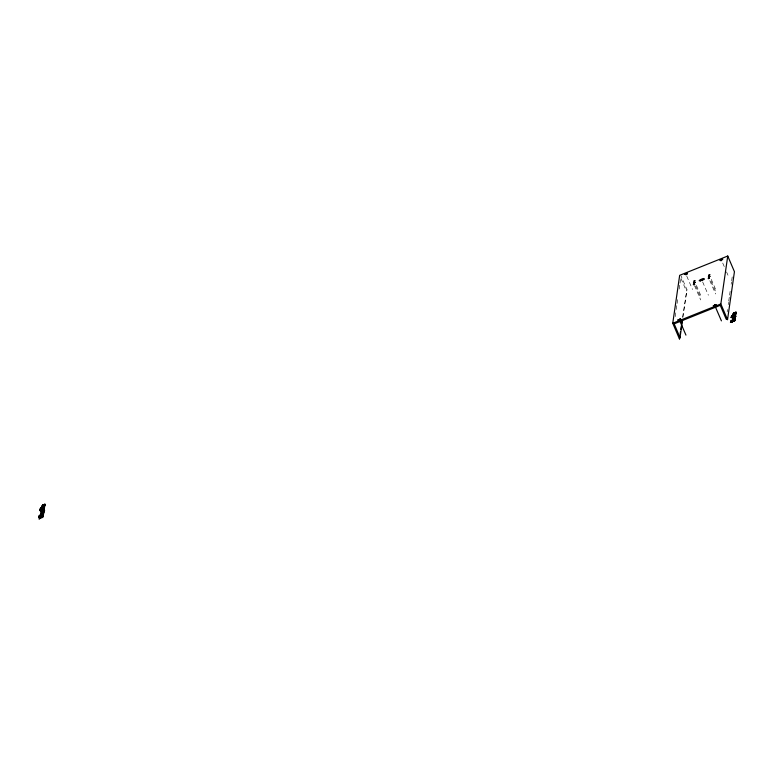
<?xml version="1.0" encoding="UTF-8"?>
<svg xmlns="http://www.w3.org/2000/svg" width="775" height="775" viewBox="0 0 775 775"><rect width="100%" height="100%" fill="white"/><g stroke="black" fill="none" stroke-linecap="round" stroke-linejoin="round"><path stroke-width="0.58" stroke-dasharray="3.88 2.91" d="M675.199 316.655L676.062 310.659M676.236 309.467L676.924 304.672M677.098 303.471L677.96 297.484M679.171 289.094L679.859 284.299M680.033 283.108L680.547 279.504M682.562 317.382L686.931 289.656L681.07 275.91M682.959 317.217L686.931 289.656M727.173 311.879L727.522 309.487M728.209 304.691L728.558 302.298M728.732 301.097L729.42 296.302M729.595 295.11L730.457 289.114M731.145 284.328L731.493 281.926M731.668 280.734L732.356 275.939M722.717 263.045L724.635 267.482M726.553 271.928L727.987 275.261M711.295 279.397L716.09 290.499M711.043 281.141L715.848 292.243M709.832 280.657L715.596 293.987M702.644 281.906L708.398 295.227M696.415 285.374L701.21 296.476M695.688 286.004L700.958 298.22M694.477 285.52L700.707 299.954M686.766 276.171L692.521 289.501M681.002 278.467L686.359 291.022"/><path stroke-width="1.16" d="M672.758 323.252L679.665 275.328L727.744 256.021L734.438 271.715L727.531 319.639L726.136 319.077L720.275 305.321L674.163 323.843L680.024 337.59L679.452 338.946L672.758 323.252L720.837 303.945L727.744 256.021M679.452 338.946L679.791 336.553M680.14 334.161L680.489 331.758M680.828 329.365L681.351 325.771M681.69 323.369L682.039 320.976M680.024 337.59L682.61 319.62M44.834 504.816L42.257 505.794L44.843 504.738M43.545 513.205L41.046 514.154L43.642 513.108M735.853 313.071L733.315 314.233L732.792 315.192L735.688 314.233L736.018 311.928L733.373 313.323L735.969 312.257M44.65 505.6L42.141 506.559L44.737 505.503M43.865 511.539L41.269 512.595L43.913 511.209L43.584 513.505L40.688 514.464L41.211 513.515L43.749 512.343L40.852 513.302L43.807 511.946L40.978 513.127L42.112 512.033M735.717 313.526L733.208 314.485L735.804 313.429M735.262 317.207L732.666 318.273L735.31 316.878L734.971 319.184L732.094 320.133L733.334 318.874M714.124 306.483L714.763 306.144M720.818 260.807L721.864 260.313M679.065 320.501L680.15 320.046M685.798 274.805L687.183 274.311M39.573 518.727C36.609 519.899 45.066 516.169 42.47 517.564M43.148 504.825L41.908 506.094L44.785 505.174L42.247 506.308L41.743 507.257L44.621 506.308L44.95 504.002L42.305 505.397L44.902 504.341M734.216 312.751L732.976 314.011L735.775 313.1M733.508 317.702L732.278 318.738L735.058 318.05M733.596 318.167C729.527 320.308 736.86 317.333 734.467 317.808M44.679 505.91L42.082 506.957L44.601 505.939M43.7 512.701L41.104 513.757L43.691 512.769M735.146 318.021C728.587 321.102 736.482 318.167 734.564 318.496M715.838 305.738L716.497 305.66M715.18 306.435L721.418 320.869M679.229 319.571L685.943 335.11M720.837 303.945L727.531 319.639M700.503 280.889A2.732 0.513 -23.1 0 1 704.058 279.513M42.683 516.576C37.171 518.63 39.515 518.659 43.187 516.276L42.683 516.576M43.613 510.124C38.101 512.178 40.445 512.217 44.117 509.824L43.613 510.124M43.72 509.369C38.207 511.432 40.552 511.461 44.223 509.078L43.72 509.369M708.757 275.183L710.007 274.689L708.747 275.212M693.47 282.962L695.03 282.332L693.47 282.962M693.877 281.16L695.127 280.666L693.867 281.189M708.35 276.985L709.919 276.365L708.418 276.907M684.422 274.457L687.222 273.362L684.422 274.457M713.339 305.796L716.119 304.749L713.339 305.796M693.402 284.609L694.613 284.134L693.402 284.609M677.902 319.998L680.644 319.019L677.902 319.998M44.001 510.89C42.16 511.8 46.238 509.921 44.001 510.948M735.388 316.558C733.363 317.488 737.606 315.706 735.446 316.529M708.292 278.622L709.503 278.157L708.292 278.622M719.956 260.129L722.688 259.17L719.956 260.129M735.824 312.771L733.324 313.72L735.824 312.771M735.659 313.933L733.15 314.882L735.669 313.865M734.942 318.883L732.443 319.833L734.952 318.816M685.265 274.098L686.437 273.701L685.265 274.098M693.712 282.817L694.875 282.42L693.712 282.817M693.46 284.561L694.623 284.163L693.46 284.561M701.152 279.833L702.315 279.436L701.152 279.833M720.74 259.858L721.903 259.46L720.74 259.858M708.592 276.84L709.755 276.442L708.592 276.84M678.697 319.717L679.859 319.31L678.697 319.717M714.163 305.466L715.335 305.069L714.163 305.466M43.972 507.363L44.562 507.179L43.972 507.363M42.925 514.571L43.526 514.387L42.925 514.571M735.039 315.289L735.63 315.105L735.039 315.289M734.322 320.24L734.923 320.056L734.322 320.24M44.621 506.705L40.252 508.458L44.621 506.705M44.456 507.828L40.097 509.582L44.456 507.828M44.349 508.584L39.99 510.328L44.349 508.584M43.584 513.912L39.215 515.656L43.584 513.912M43.419 515.036L39.06 516.78L43.419 515.036M43.313 515.782L38.944 517.526L43.313 515.782M735.688 314.631L731.329 316.374L735.688 314.631M735.523 315.754L731.164 317.498L735.523 315.754M734.971 319.581L730.612 321.334L734.971 319.581M734.816 320.705L730.447 322.458L734.816 320.705M44.446 506.772L40.426 508.39L44.446 506.772M44.282 507.896L40.261 509.514L44.282 507.896M44.175 508.642L40.155 510.26L44.175 508.642M43.41 513.97L39.389 515.588L43.41 513.97M43.245 515.094L39.225 516.712L43.245 515.094M43.138 515.84L39.118 517.467L43.138 515.84M735.514 314.698L731.493 316.316L735.514 314.698M735.349 315.822L731.329 317.44L735.349 315.822M734.797 319.649L730.777 321.267L734.797 319.649M734.642 320.772L730.622 322.39L734.642 320.772M700.222 280.734A2.732 0.513 -23.1 0 0 704.204 278.709A2.732 0.513 -23.1 0 0 700.639 279.61A2.732 0.513 -23.1 0 0 700.222 280.734"/></g></svg>
